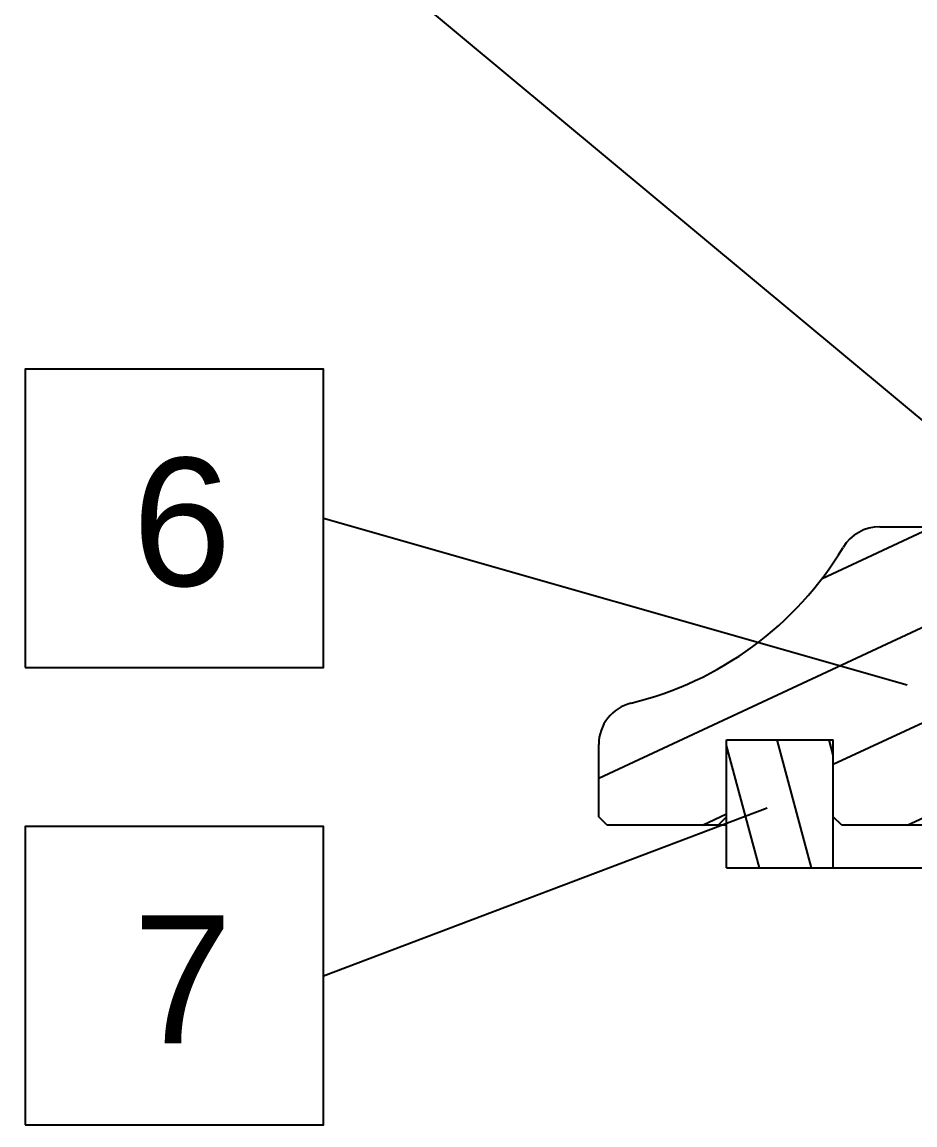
# Model space of a CAD drawing. Header units: millimetres. Extents: x 601 to 1195, y -13 to 407.
# Drawn here: x 644.53 to 665.47, y 113.94 to 139.81 of the extents above; entities that cross this region are included whole.
import ezdxf

# ---------------------------------------------------------------- set-up
doc = ezdxf.new("R2010")
doc.units = ezdxf.units.MM
doc.header["$LTSCALE"] = 0.1
doc.linetypes.add('CENTERX2', pattern=[101.6, 63.5, -12.7, 12.7, -12.7])
doc.layers.add('CENTER', color=1, linetype='CENTERX2')
doc.layers.add('DIM', color=3, linetype='Continuous')
doc.styles.get("Standard").update_dxf_attribs({"font": 'arial_0.ttf'})
doc.dimstyles.new('ISO-25', dxfattribs={"dimtxt": 2.5, "dimasz": 2.5, "dimexe": 1.25, "dimexo": 0.625, "dimtad": 1, "dimtxsty": 'Standard', "dimcen": 2.5, "dimadec": 0, "dimazin": 0, "dimtfac": 1, "dimtmove": 0, "dimatfit": 3, "dimfxl": 1, "dimarcsym": 0})

msp = doc.modelspace()

# ---------------------------------------------------------------- hatches: boundary and pattern name
at = {"linetype": 'Continuous'}
h = msp.add_hatch(dxfattribs=at)
h.set_pattern_fill('DEFAULT__14', color=2, scale=2.030111, angle=205, style=0, pattern_type=0)
h.set_pattern_definition([(205, (470.9376, -5.5018), (0.857962, -1.839906), [])])
edge = h.paths.add_edge_path()
edge.add_line((705.465, 127.966), (702.553, 127.966))
edge.add_spline(control_points=[(706.322, 127.481), (706.137, 127.789), (705.824, 127.966), (705.465, 127.966)], knot_values=[0, 0, 0, 0, 1, 1, 1, 1], weights=[1, 0.913685, 0.913685, 1], degree=3, periodic=0)
edge.add_spline(control_points=[(706.322, 127.481), (707.439, 125.626), (709.184, 124.343), (711.289, 123.832)], knot_values=[0, 0, 0, 0, 1, 1, 1, 1], weights=[1, 0.948555, 0.948555, 1], degree=3, periodic=0)
edge.add_spline(control_points=[(712.053, 122.86), (712.053, 123.341), (711.756, 123.719), (711.289, 123.832)], knot_values=[0, 0, 0, 0, 1, 1, 1, 1], weights=[1, 0.85741, 0.85741, 1], degree=3, periodic=0)
edge.add_line((712.053, 121.166), (712.053, 122.86))
edge.add_line((711.853, 120.966), (712.053, 121.166))
edge.add_line((711.853, 120.966), (709.253, 120.966))
edge.add_line((709.053, 121.166), (709.253, 120.966))
edge.add_line((709.053, 121.166), (709.053, 122.966))
edge.add_line((706.553, 122.966), (709.053, 122.966))
edge.add_line((706.553, 121.166), (706.553, 122.966))
edge.add_line((706.353, 120.966), (706.553, 121.166))
edge.add_line((706.353, 120.966), (702.253, 120.966))
edge.add_line((702.053, 121.166), (702.253, 120.966))
edge.add_line((702.053, 121.166), (702.053, 127.466))
edge.add_line((702.053, 127.466), (702.553, 127.966))
edge = h.paths.add_edge_path()
edge.add_line((667.553, 127.966), (664.641, 127.966))
edge.add_line((668.053, 127.466), (667.553, 127.966))
edge.add_line((668.053, 121.166), (668.053, 127.466))
edge.add_line((668.053, 121.166), (667.853, 120.966))
edge.add_line((667.853, 120.966), (663.753, 120.966))
edge.add_line((663.753, 120.966), (663.553, 121.166))
edge.add_line((663.553, 121.166), (663.553, 122.966))
edge.add_line((661.053, 122.966), (663.553, 122.966))
edge.add_line((661.053, 121.166), (661.053, 122.966))
edge.add_line((661.053, 121.166), (660.853, 120.966))
edge.add_line((660.853, 120.966), (658.253, 120.966))
edge.add_line((658.253, 120.966), (658.053, 121.166))
edge.add_line((658.053, 121.166), (658.053, 122.86))
edge.add_spline(control_points=[(658.053, 122.86), (658.053, 123.341), (658.35, 123.719), (658.817, 123.832)], knot_values=[0, 0, 0, 0, 1, 1, 1, 1], weights=[1, 0.85741, 0.85741, 1], degree=3, periodic=0)
edge.add_spline(control_points=[(663.784, 127.481), (662.667, 125.626), (660.922, 124.343), (658.817, 123.832)], knot_values=[0, 0, 0, 0, 1, 1, 1, 1], weights=[1, 0.948555, 0.948555, 1], degree=3, periodic=0)
edge.add_spline(control_points=[(663.784, 127.481), (663.969, 127.789), (664.282, 127.966), (664.641, 127.966)], knot_values=[0, 0, 0, 0, 1, 1, 1, 1], weights=[1, 0.913685, 0.913685, 1], degree=3, periodic=0)
h = msp.add_hatch(dxfattribs=at)
h.set_pattern_fill('DEFAULT__13', color=2, scale=1.178546, angle=285, style=0, pattern_type=0)
h.set_pattern_definition([(285, (470.9376, -5.5018), (1.1383875, 0.30503), [])])
edge = h.paths.add_edge_path()
edge.add_line((661.053, 119.966), (663.553, 119.966))
edge.add_line((661.053, 119.966), (661.053, 122.966))
edge.add_line((661.053, 122.966), (663.553, 122.966))
edge.add_line((663.553, 119.966), (663.553, 122.966))
edge = h.paths.add_edge_path()
edge.add_line((706.553, 119.966), (709.053, 119.966))
edge.add_line((706.553, 119.966), (706.553, 122.966))
edge.add_line((706.553, 122.966), (709.053, 122.966))
edge.add_line((709.053, 119.966), (709.053, 122.966))

# ---------------------------------------------------------------- linework, layer by layer
at = {"color": 7, "linetype": 'Continuous'}
for p, q in [((664.641, 127.966), (668.153, 127.966)), ((661.053, 119.966), (661.053, 122.966)), ((661.053, 122.966), (663.553, 122.966)), ((663.553, 119.966), (663.553, 122.966)), ((658.053, 121.166), (658.053, 122.86)), ((658.253, 120.966), (658.053, 121.166)), ((661.053, 121.166), (660.853, 120.966)), ((663.753, 120.966), (663.553, 121.166)), ((661.053, 120.966), (658.253, 120.966)), ((671.053, 120.966), (663.753, 120.966)), ((661.053, 119.966), (671.053, 119.966))]:
    msp.add_line(p, q, dxfattribs=at)
for centre, radius, start, end in [((664.641, 126.966), 1, 90, 148.9602), ((656.929, 131.606), 8, 283.6478, 328.9602), ((659.053, 122.86), 1, 103.6478, 180)]:
    msp.add_arc(centre, radius, start, end, dxfattribs=at)
at = {"layer": 'DIM'}
for p, q in [((651.604, 128.167), (665.287, 124.261)), ((651.604, 117.435), (662.006, 121.372))]:
    msp.add_line(p, q, dxfattribs=at)
for points in [[(644.604, 124.667), (651.604, 124.667), (651.604, 131.667), (644.604, 131.667)], [(644.604, 113.935), (651.604, 113.935), (651.604, 120.935), (644.604, 120.935)]]:
    msp.add_lwpolyline(points, close=True, dxfattribs=at)

# ---------------------------------------------------------------- texts
at = {"layer": 'CENTER', "char_height": 3, "attachment_point": 1}
for s, insert in [('\\pi2.5095;6', (644.604, 129.581)), ('\\pi2.529;7', (644.604, 118.849))]:
    msp.add_mtext_dynamic_manual_height_columns(s, width=7, gutter_width=12.5, heights=[0], dxfattribs=dict(at, insert=insert))

# ---------------------------------------------------------------- leaders
at = {"layer": 'DIM', "annotation_type": 0, "has_hookline": 1, "hookline_direction": 1, "text_width": 21.105}
msp.add_leader([(671.041, 125.967), (652.995, 141.002), (650.495, 141.002)], dimstyle='ISO-25', dxfattribs=at)

doc.saveas('drawing.dxf')
